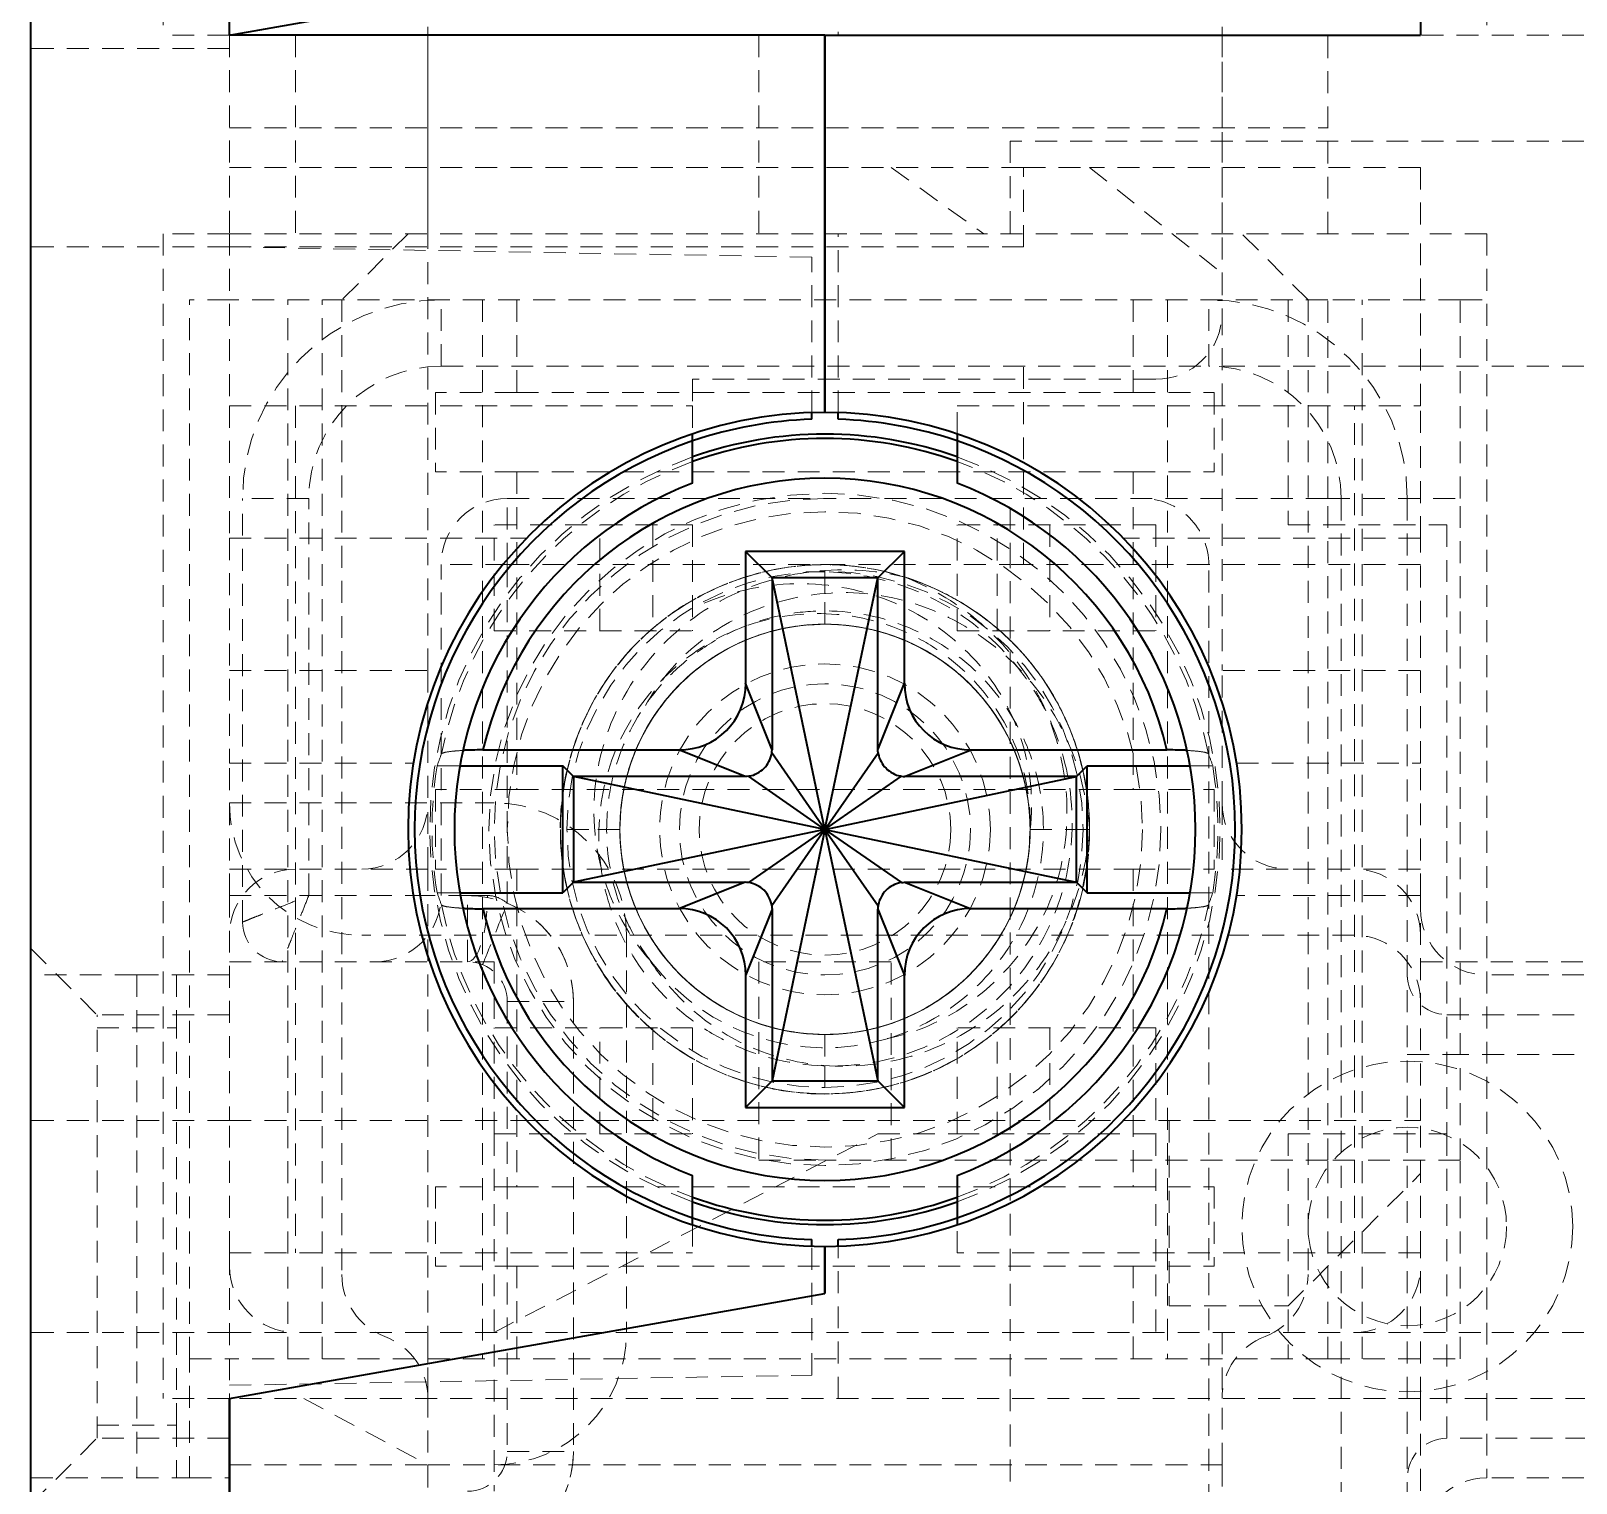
# Model space of a CAD drawing. Header units: inches. Extents: x 6934 to 18973, y 4254 to 7629.
# Drawn here: x 17077.08 to 17088.75, y 4875.51 to 4886.48 of the extents above; entities that cross this region are included whole.
import ezdxf

# ---------------------------------------------------------------- set-up
doc = ezdxf.new("R2010")
doc.units = ezdxf.units.IN
doc.header["$MEASUREMENT"] = 0
doc.linetypes.add('입력 정류부 ASSY$0$DASHED', pattern=[0.2067, 0.1654, -0.0413])
for name, color, linetype, lineweight, true_color in [('입력 정류부 ASSY$0$가려진 것(ISO)', 2, '입력 정류부 ASSY$0$DASHED', 18, 0xffff00), ('입력 정류부 ASSY$0$가려진 좁은 것(ISO)', 2, '입력 정류부 ASSY$0$DASHED', 18, 0xffff00), ('입력 정류부 ASSY$0$가시적인 것(ISO)', 3, 'Continuous', 40, 0x00ff00), ('입력 정류부 ASSY$0$가시적인 좁은 것(ISO)', 3, 'Continuous', 35, 0x00ff00)]:
    doc.layers.add(name, color=color, linetype=linetype, lineweight=lineweight, true_color=true_color)

# ---------------------------------------------------------------- blocks, each defined once
blk = doc.blocks.new('입력 정류부 ASSY')
at = {"layer": '입력 정류부 ASSY$0$가려진 것(ISO)'}
for p, q in [((424.004, 635.44), (424.004, 626.44)), ((434.004, 635.44), (434.004, 626.44)), ((429.104, 627.792), (429.104, 626.44)), ((426.004, 621.64), (426.004, 626.504)), ((432.004, 626.504), (432.004, 624.64)), ((424.504, 626.44), (424.004, 626.44)), ((424.504, 626.44), (424.504, 624.94)), ((424.504, 626.44), (424.504, 624.94)), ((425.004, 626.44), (425.004, 624.94)), ((426.004, 626.44), (426.004, 624.94)), ((426.004, 626.44), (426.004, 624.94)), ((432.004, 626.44), (432.004, 624.94)), ((432.804, 624.94), (432.804, 626.44)), ((435.004, 626.44), (433.504, 626.44)), ((424.504, 626.34), (423.004, 626.34)), ((424.504, 625.74), (432.804, 625.74)), ((430.404, 625.64), (430.404, 624.94)), ((435.004, 625.64), (430.404, 625.64)), ((424.504, 625.44), (429.504, 625.44)), ((430.504, 625.44), (429.504, 625.44)), ((429.504, 625.44), (430.204, 624.94)), ((430.504, 625.44), (431.004, 625.44)), ((430.504, 624.84), (430.504, 625.44)), ((433.504, 625.44), (431.004, 625.44)), ((431.004, 625.44), (432.004, 624.64)), ((433.504, 625.44), (433.504, 624.94)), ((424.504, 624.94), (424.004, 624.94)), ((424.004, 624.94), (424.004, 616.14)), ((424.504, 624.94), (424.504, 623.64)), ((424.504, 624.94), (429.004, 624.94)), ((425.854, 624.94), (425.354, 624.44)), ((429.004, 624.94), (433.504, 624.94)), ((429.104, 623.589), (429.104, 624.94)), ((432.654, 624.44), (432.154, 624.94)), ((433.504, 623.64), (433.504, 624.94)), ((434.004, 624.94), (433.504, 624.94)), ((434.004, 624.94), (434.004, 616.14)), ((424.504, 624.84), (423.004, 624.84)), ((428.904, 624.763), (424.504, 624.84)), ((424.504, 624.84), (430.504, 624.84)), ((428.904, 623.589), (428.904, 624.763)), ((432.004, 624.64), (432.004, 624.34)), ((424.504, 624.44), (424.204, 624.44)), ((424.204, 616.44), (424.204, 624.44)), ((432.804, 624.44), (424.504, 624.44)), ((425.354, 624.44), (425.354, 617.077)), ((432.504, 624.44), (432.504, 622.74)), ((432.654, 624.44), (432.654, 617.077)), ((433.804, 624.44), (432.804, 624.44)), ((433.804, 622.94), (433.804, 624.44)), ((432.004, 624.34), (432.004, 621.64)), ((430.504, 622.44), (430.504, 623.94)), ((433.504, 623.94), (431.904, 623.94)), ((435.004, 623.94), (433.504, 623.94)), ((428.004, 623.84), (428.004, 623.64)), ((431.504, 623.84), (428.004, 623.84)), ((426.062, 623.74), (426.062, 623.14)), ((426.675, 623.74), (426.062, 623.74)), ((426.675, 623.74), (431.334, 623.74)), ((431.334, 623.74), (431.946, 623.74)), ((431.946, 623.74), (431.946, 623.14)), ((424.504, 623.64), (424.504, 622.64)), ((424.504, 623.64), (428.004, 623.64)), ((428.004, 623.64), (428.004, 623.427)), ((430.004, 623.427), (430.004, 623.64)), ((430.004, 623.64), (433.504, 623.64)), ((433.504, 622.64), (433.504, 623.64)), ((426.675, 623.14), (426.062, 623.14)), ((426.675, 623.14), (431.334, 623.14)), ((431.334, 623.14), (431.946, 623.14)), ((424.604, 619.74), (424.604, 622.94)), ((426.604, 622.94), (429.004, 622.94)), ((432.804, 622.94), (429.004, 622.94)), ((432.804, 617.94), (432.804, 622.94)), ((432.804, 622.94), (433.804, 622.94)), ((433.404, 622.94), (433.404, 609.49)), ((433.804, 617.94), (433.804, 622.94)), ((424.504, 622.64), (424.504, 620.94)), ((424.504, 622.64), (426.75, 622.64)), ((426.504, 621.94), (426.504, 622.74)), ((428.004, 622.74), (426.504, 622.74)), ((427.304, 621.94), (427.304, 622.74)), ((428.004, 622.74), (428.004, 621.94)), ((430.004, 621.94), (430.004, 622.74)), ((431.504, 622.74), (430.004, 622.74)), ((430.704, 622.74), (430.704, 621.94)), ((433.504, 622.64), (431.259, 622.64)), ((431.504, 622.74), (431.504, 621.94)), ((432.504, 622.74), (433.704, 622.74)), ((433.504, 620.94), (433.504, 622.64)), ((433.704, 622.74), (433.704, 618.14)), ((426.104, 619.94), (426.104, 622.44)), ((433.504, 622.44), (431.904, 622.44)), ((431.904, 609.49), (431.904, 622.44)), ((426.504, 621.94), (428.004, 621.94)), ((430.004, 621.94), (431.504, 621.94)), ((424.504, 621.64), (426.004, 621.64)), ((426.004, 621.64), (426.004, 620.64)), ((432.004, 620.64), (432.004, 621.64)), ((433.504, 621.64), (432.004, 621.64)), ((424.504, 619.94), (424.504, 620.94)), ((424.504, 620.94), (425.894, 620.94)), ((426.075, 620.92), (426.246, 620.92)), ((431.763, 620.92), (431.934, 620.92)), ((432.114, 620.94), (433.504, 620.94)), ((433.504, 619.94), (433.504, 620.94)), ((426.062, 620.74), (426.062, 620.14)), ((426.675, 620.74), (426.062, 620.74)), ((426.675, 620.74), (431.334, 620.74)), ((431.334, 620.74), (431.946, 620.74)), ((431.946, 620.74), (431.946, 620.14)), ((424.504, 620.64), (426.504, 620.64)), ((426.004, 620.14), (426.004, 620.64)), ((432.004, 620.64), (432.004, 620.14)), ((424.504, 620.14), (425.504, 620.14)), ((426.004, 620.14), (425.504, 620.14)), ((426.004, 620.14), (426.004, 616.64)), ((426.675, 620.14), (426.062, 620.14)), ((426.675, 620.14), (431.334, 620.14)), ((431.334, 620.14), (431.946, 620.14)), ((432.504, 620.14), (432.004, 620.14)), ((433.504, 620.14), (432.504, 620.14)), ((426.075, 619.96), (426.246, 619.96)), ((431.763, 619.96), (431.934, 619.96)), ((424.504, 619.94), (424.504, 618.24)), ((424.504, 619.94), (425.894, 619.94)), ((433.504, 619.94), (432.114, 619.94)), ((433.504, 618.24), (433.504, 619.94)), ((433.004, 619.64), (425.504, 619.64)), ((427.504, 619.64), (427.504, 616.64)), ((423.004, 619.54), (423.504, 619.04)), ((424.504, 619.44), (426.504, 619.44)), ((426.504, 619.44), (426.504, 618.94)), ((429.504, 619.44), (428.504, 619.44)), ((428.504, 619.44), (428.504, 617.94)), ((429.504, 617.94), (429.504, 619.44)), ((433.504, 619.44), (435.004, 619.44)), ((423.804, 619.34), (423.004, 619.34)), ((423.804, 619.34), (424.204, 619.34)), ((423.804, 619.34), (423.804, 615.54)), ((424.104, 619.34), (424.104, 618.94)), ((424.504, 619.34), (424.204, 619.34)), ((435.004, 619.34), (434.004, 619.34)), ((426.604, 619.14), (426.604, 615.74)), ((424.504, 619.04), (423.504, 619.04)), ((423.504, 615.84), (423.504, 619.04)), ((433.704, 619.04), (436.358, 619.04)), ((423.504, 618.94), (424.104, 618.94)), ((424.104, 615.94), (424.104, 618.94)), ((426.504, 618.14), (426.504, 618.94)), ((428.004, 618.94), (426.504, 618.94)), ((427.304, 618.14), (427.304, 618.94)), ((428.004, 618.94), (428.004, 618.14)), ((430.004, 618.14), (430.004, 618.94)), ((431.504, 618.94), (430.004, 618.94)), ((430.704, 618.94), (430.704, 618.14)), ((431.504, 618.94), (431.504, 618.14)), ((424.504, 618.24), (423.004, 618.24)), ((424.504, 617.24), (424.504, 618.24)), ((424.504, 618.24), (426.75, 618.24)), ((426.75, 618.24), (431.259, 618.24)), ((431.259, 618.24), (433.504, 618.24)), ((431.604, 618.24), (431.604, 616.84)), ((433.504, 617.24), (433.504, 618.24)), ((426.504, 618.14), (426.504, 615.44)), ((426.504, 616.64), (429.404, 618.14)), ((426.504, 618.14), (428.004, 618.14)), ((429.404, 618.14), (430.004, 618.14)), ((430.004, 618.14), (431.504, 618.14)), ((431.504, 618.14), (431.504, 616.64)), ((432.504, 618.14), (432.504, 616.44)), ((432.504, 618.14), (433.704, 618.14)), ((428.504, 617.94), (429.004, 617.94)), ((432.804, 617.94), (429.004, 617.94)), ((432.504, 616.84), (433.504, 617.84)), ((433.804, 617.94), (432.804, 617.94)), ((433.804, 616.44), (433.804, 617.94)), ((426.062, 617.74), (426.062, 617.14)), ((426.675, 617.74), (426.062, 617.74)), ((426.675, 617.74), (431.334, 617.74)), ((431.334, 617.74), (431.946, 617.74)), ((431.946, 617.74), (431.946, 617.14)), ((428.004, 617.453), (428.004, 617.24)), ((430.004, 617.24), (430.004, 617.453)), ((428.904, 616.317), (428.904, 617.292)), ((429.104, 616.14), (429.104, 617.292)), ((424.504, 617.24), (424.504, 616.14)), ((424.504, 617.24), (428.004, 617.24)), ((426.675, 617.14), (426.062, 617.14)), ((426.675, 617.14), (431.334, 617.14)), ((433.504, 617.24), (430.004, 617.24)), ((431.334, 617.14), (431.946, 617.14)), ((433.504, 616.14), (433.504, 617.24)), ((431.604, 616.84), (432.504, 616.84)), ((424.504, 616.64), (423.004, 616.64)), ((426.004, 616.64), (426.004, 616.14)), ((426.004, 616.64), (426.004, 616.14)), ((426.004, 616.14), (426.004, 616.64)), ((432.004, 616.64), (432.004, 616.14)), ((432.004, 616.64), (432.004, 616.14)), ((435.004, 616.64), (434.004, 616.64)), ((424.204, 616.44), (424.504, 616.44)), ((432.804, 616.44), (424.504, 616.44)), ((432.804, 616.44), (433.804, 616.44)), ((424.504, 616.24), (428.904, 616.317)), ((424.504, 616.14), (424.004, 616.14)), ((433.504, 616.14), (424.504, 616.14)), ((425.067, 616.14), (426.004, 615.64)), ((426.004, 614.14), (426.004, 616.14)), ((432.004, 615.64), (432.004, 616.14)), ((433.504, 616.14), (433.504, 615.44)), ((434.004, 616.14), (433.504, 616.14)), ((423.504, 615.94), (424.104, 615.94)), ((424.104, 615.94), (424.104, 615.54)), ((423.004, 615.34), (423.504, 615.84)), ((424.504, 615.84), (423.504, 615.84)), ((436.358, 615.84), (433.704, 615.84)), ((424.504, 615.64), (426.004, 615.64)), ((426.004, 615.64), (432.004, 615.64)), ((426.004, 615.64), (426.004, 614.04)), ((426.004, 615.64), (426.004, 614.14)), ((432.004, 615.64), (432.004, 614.64)), ((432.004, 615.64), (432.004, 614.14)), ((423.004, 615.54), (423.804, 615.54)), ((423.804, 615.54), (424.204, 615.54)), ((424.204, 615.54), (424.504, 615.54)), ((435.004, 615.54), (434.004, 615.54))]:
    blk.add_line(p, q, dxfattribs=at)
for centre, radius in [((429.004, 620.44), 2.539), ((429.004, 620.44), 2.4), ((429.004, 620.44), 1.95), ((429.004, 620.44), 1.25), ((429.004, 620.44), 1.1), ((429.004, 620.44), 0.95), ((433.404, 617.44), 0.75)]:
    blk.add_circle(centre, radius, dxfattribs=at)
for centre, radius, start, end in [((426.104, 622.94), 1.5, 90, 180), ((431.904, 622.94), 1.5, 0, 90), ((431.504, 624.34), 0.5, 270, 0), ((429.004, 620.44), 2.986, 109.5668, 250.4332), ((429.004, 620.44), 2.986, 289.5668, 70.4332), ((426.604, 622.44), 0.5, 90, 180), ((429.004, 620.44), 2.5, 90, 270), ((431.404, 622.44), 0.5, 0, 90.0001), ((429.004, 620.44), 1.55, 0.0859, 0), ((429.004, 620.44), 2.969, 170.6948, 189.3052), ((429.004, 620.44), 2.969, 350.6948, 9.3052), ((425.504, 620.64), 1, 180, 270), ((425.504, 620.64), 0.5, 270, 0), ((426.504, 619.64), 1, 0, 90), ((432.504, 620.64), 0.5, 180, 270), ((425.004, 619.64), 0.5, 90, 180), ((433.004, 619.64), 0.5, 0, 90), ((425.604, 619.94), 0.5, 270.0006, 0), ((434.004, 619.84), 0.5, 180, 270), ((424.904, 619.74), 0.3, 180, 270), ((433.004, 619.14), 0.5, 0, 90), ((426.304, 619.14), 0.3, 0, 90), ((429.004, 620.44), 1.65, 217.486, 286.5238), ((433.704, 619.34), 0.3, 180.0041, 270), ((425.004, 617.14), 0.5, 180, 270), ((433.004, 617.14), 0.5, 270, 0), ((425.854, 617.077), 0.5, 180, 249.5127), ((432.154, 617.077), 0.5, 290.4873, 0), ((425.504, 616.14), 0.5, 0, 69.5127), ((426.504, 616.64), 1, 270, 0), ((432.504, 616.14), 0.5, 110.4873, 180), ((426.304, 615.74), 0.3, 270, 0), ((433.704, 615.54), 0.3, 90, 179.9957), ((434.004, 615.04), 0.5, 90, 180)]:
    blk.add_arc(centre, radius, start, end, dxfattribs=at)
for centre, major_axis, start_param, end_param in [((694.557, 620.038), (-268.637, -0.023), 6.245907, 6.249295), ((163.451, 620.038), (268.637, -0.023), 0.03389, 0.037279), ((694.557, 620.843), (-268.637, 0.023), 0.03389, 0.037279), ((163.451, 620.843), (268.637, 0.023), 6.245907, 6.249295)]:
    blk.add_ellipse(centre, major_axis=major_axis, ratio=0.099501, start_param=start_param, end_param=end_param, dxfattribs=at)
for points, knots in [([(431.003, 620.439), (431.003, 620.638), (430.974, 620.835), (430.859, 621.212), (430.774, 621.392), (430.59, 621.665), (430.506, 621.767), (430.244, 622.026), (430.03, 622.178), (429.631, 622.345), (429.481, 622.389), (429.203, 622.434), (429.076, 622.443), (428.689, 622.431), (428.43, 622.372), (428.05, 622.204), (427.916, 622.126), (427.689, 621.952), (427.594, 621.863), (427.338, 621.573), (427.206, 621.349), (427.056, 620.93), (426.991, 620.674), (427.019, 620.101), (427.078, 619.841), (427.257, 619.457), (427.335, 619.329), (427.504, 619.111), (427.592, 619.018), (427.886, 618.763), (428.118, 618.63), (428.485, 618.506), (428.607, 618.476), (429.035, 618.417), (429.29, 618.454), (429.726, 618.558), (429.955, 618.667), (430.412, 618.983), (430.576, 619.19), (430.809, 619.55), (430.914, 619.789), (430.992, 620.186), (431.004, 620.313), (431.004, 620.567), (430.992, 620.694), (430.918, 621.074), (430.817, 621.319), (430.536, 621.751), (430.359, 621.934), (430.043, 622.153), (429.93, 622.216), (429.622, 622.352), (429.42, 622.406), (428.953, 622.457), (428.694, 622.433), (428.214, 622.291), (427.976, 622.177), (427.657, 621.924), (427.564, 621.834), (427.393, 621.632), (427.316, 621.52), (427.126, 621.172), (427.047, 620.919), (426.989, 620.406), (427.009, 620.152), (427.112, 619.782), (427.159, 619.661), (427.312, 619.356), (427.436, 619.183), (427.677, 618.939), (427.778, 618.855), (428.092, 618.644), (428.324, 618.545), (428.836, 618.429), (429.101, 618.428), (429.478, 618.493), (429.607, 618.529), (429.972, 618.673), (430.195, 618.814), (430.571, 619.171), (430.72, 619.382), (430.883, 619.749), (430.926, 619.885), (430.985, 620.16), (431, 620.3), (431.001, 620.44)], [0.000007, 0.000007, 0.000007, 0.000007, 0.059582, 0.059582, 0.118821, 0.118821, 0.158155, 0.158155, 0.229336, 0.229336, 0.268735, 0.268735, 0.301028, 0.301028, 0.366976, 0.366976, 0.406311, 0.406311, 0.439283, 0.439283, 0.504207, 0.504207, 0.552518, 0.552518, 0.589706, 0.589706, 0.609756, 0.609756, 0.626991, 0.626991, 0.662667, 0.662667, 0.679781, 0.679781, 0.721417, 0.721417, 0.783482, 0.783482, 0.869921, 0.869921, 0.97609, 0.97609, 1.024938, 1.024938, 1.073527, 1.073527, 1.173463, 1.173463, 1.271705, 1.271705, 1.321067, 1.321067, 1.401021, 1.401021, 1.502193, 1.502193, 1.59454, 1.59454, 1.637187, 1.637187, 1.682247, 1.682247, 1.768915, 1.768915, 1.854267, 1.854267, 1.897098, 1.897098, 1.967955, 1.967955, 2.011749, 2.011749, 2.094026, 2.094026, 2.186933, 2.186933, 2.23734, 2.23734, 2.334908, 2.334908, 2.433523, 2.433523, 2.487015, 2.487015, 2.540015, 2.540015, 2.540015, 2.540015]), ([(431.003, 620.44), (431.002, 620.591), (430.985, 620.743), (430.919, 621.031), (430.871, 621.168), (430.754, 621.416), (430.688, 621.528), (430.533, 621.736), (430.446, 621.832), (430.15, 622.099), (429.913, 622.239), (429.536, 622.372), (429.409, 622.403), (428.984, 622.462), (428.738, 622.43), (428.313, 622.333), (428.072, 622.226), (427.74, 621.996), (427.63, 621.901), (427.344, 621.589), (427.211, 621.356), (427.086, 621.012), (427.056, 620.898), (427.005, 620.607), (426.997, 620.428), (427.041, 619.956), (427.13, 619.713), (427.332, 619.327), (427.464, 619.149), (427.721, 618.902), (427.83, 618.816), (428.104, 618.645), (428.273, 618.57), (428.702, 618.448), (428.969, 618.426), (429.393, 618.473), (429.554, 618.51), (429.965, 618.665), (430.168, 618.803), (430.462, 619.061), (430.585, 619.205), (430.777, 619.502), (430.85, 619.653), (430.998, 620.096), (431.012, 620.358), (430.988, 620.722), (430.961, 620.874), (430.88, 621.142), (430.832, 621.26), (430.729, 621.457), (430.678, 621.538), (430.566, 621.693), (430.504, 621.766), (430.348, 621.925), (430.251, 622.008), (429.928, 622.231), (429.68, 622.34), (429.327, 622.416), (429.232, 622.429), (429.014, 622.444), (428.892, 622.44), (428.646, 622.411), (428.521, 622.383), (428.245, 622.295), (428.097, 622.228), (427.778, 622.033), (427.575, 621.872), (427.241, 621.419), (427.127, 621.173), (427.025, 620.755), (427.005, 620.594), (427.006, 620.28), (427.023, 620.127), (427.093, 619.832), (427.145, 619.692), (427.328, 619.322), (427.492, 619.109), (427.785, 618.851), (427.887, 618.777), (428.11, 618.647), (428.23, 618.592), (428.475, 618.509), (428.599, 618.479), (428.881, 618.44), (429.039, 618.437), (429.409, 618.471), (429.664, 618.528), (430.094, 618.753), (430.247, 618.864), (430.585, 619.187), (430.734, 619.409), (430.941, 619.876), (430.997, 620.129), (431.008, 620.651), (430.962, 620.913), (430.785, 621.38), (430.652, 621.61), (430.343, 621.934), (430.219, 622.035), (429.94, 622.214), (429.784, 622.288), (429.621, 622.341)], [-3.390178, -3.390178, -3.390178, -3.390178, -3.371636, -3.371636, -3.353997, -3.353997, -3.338157, -3.338157, -3.322382, -3.322382, -3.289638, -3.289638, -3.273696, -3.273696, -3.237281, -3.237281, -3.184004, -3.184004, -3.154198, -3.154198, -3.097138, -3.097138, -3.070006, -3.070006, -3.029066, -3.029066, -2.960825, -2.960825, -2.892156, -2.892156, -2.848915, -2.848915, -2.790998, -2.790998, -2.707711, -2.707711, -2.655539, -2.655539, -2.56855, -2.56855, -2.487686, -2.487686, -2.416001, -2.416001, -2.286286, -2.286286, -2.191721, -2.191721, -2.113793, -2.113793, -2.054865, -2.054865, -1.996119, -1.996119, -1.91739, -1.91739, -1.753633, -1.753633, -1.694344, -1.694344, -1.618881, -1.618881, -1.539938, -1.539938, -1.439192, -1.439192, -1.307156, -1.307156, -1.188354, -1.188354, -1.11572, -1.11572, -1.047455, -1.047455, -0.980954, -0.980954, -0.86399, -0.86399, -0.807694, -0.807694, -0.748738, -0.748738, -0.691828, -0.691828, -0.621275, -0.621275, -0.525499, -0.525499, -0.46514, -0.46514, -0.375145, -0.375145, -0.280571, -0.280571, -0.186369, -0.186369, -0.099543, -0.099543, -0.051517, -0.051517, 0, 0, 0, 0]), ([(427.693, 619.439), (427.61, 619.53), (427.505, 619.665), (427.345, 620.012), (427.297, 620.18), (427.235, 620.641), (427.277, 620.878), (427.361, 621.19), (427.444, 621.422), (427.776, 621.855), (427.961, 622.018), (428.402, 622.276), (428.642, 622.349), (429.114, 622.418), (429.371, 622.405), (429.621, 622.342)], [0.0003867, 0.0003867, 0.0003867, 0.0003867, 0.036933, 0.036933, 0.0670381, 0.0670381, 0.1181535, 0.1181535, 0.1677528, 0.1677528, 0.2070199, 0.2070199, 0.2508461, 0.2508461, 0.3025255, 0.3025255, 0.3025255, 0.3025255]), ([(430.554, 620.443), (430.558, 620.576), (430.545, 620.71), (430.485, 620.971), (430.438, 621.097), (430.28, 621.399), (430.149, 621.561), (429.911, 621.761), (429.825, 621.82), (429.548, 621.973), (429.344, 622.037), (428.923, 622.083), (428.71, 622.066), (428.301, 621.95), (428.109, 621.851), (427.768, 621.585), (427.624, 621.418), (427.406, 621.035), (427.336, 620.822), (427.281, 620.38), (427.297, 620.156), (427.384, 619.832), (427.424, 619.727), (427.569, 619.434), (427.706, 619.248), (427.976, 619.012), (428.069, 618.945), (428.269, 618.831), (428.374, 618.783), (428.701, 618.672), (428.931, 618.642), (429.276, 618.662), (429.391, 618.68), (429.617, 618.738), (429.727, 618.778), (430.047, 618.932), (430.24, 619.076), (430.561, 619.434), (430.686, 619.645), (430.846, 620.1), (430.881, 620.34), (430.858, 620.822), (430.8, 621.059), (430.646, 621.392), (430.583, 621.499), (430.365, 621.798), (430.183, 621.967), (429.83, 622.186), (429.674, 622.257), (429.345, 622.355), (429.175, 622.382), (429.004, 622.386)], [-1.467475, -1.467475, -1.467475, -1.467475, -1.421358, -1.421358, -1.374964, -1.374964, -1.303542, -1.303542, -1.267757, -1.267757, -1.194711, -1.194711, -1.122411, -1.122411, -1.049221, -1.049221, -0.974178, -0.974178, -0.897563, -0.897563, -0.821369, -0.821369, -0.782976, -0.782976, -0.709701, -0.709701, -0.675322, -0.675322, -0.64062, -0.64062, -0.571763, -0.571763, -0.536741, -0.536741, -0.501709, -0.501709, -0.430115, -0.430115, -0.35782, -0.35782, -0.286329, -0.286329, -0.213765, -0.213765, -0.176539, -0.176539, -0.102866, -0.102866, -0.051425, -0.051425, -0.000047, -0.000047, -0.000047, -0.000047]), ([(430.554, 620.44), (430.582, 620.668), (430.558, 620.906), (430.483, 621.13), (430.409, 621.354), (430.285, 621.564), (430.115, 621.744), (429.945, 621.924), (429.728, 622.072), (429.491, 622.167), (429.254, 622.262), (428.997, 622.305), (428.738, 622.294), (428.479, 622.283), (428.218, 622.217), (427.979, 622.099)], [0, 0, 0, 0, 0.2, 0.2, 0.2, 0.4, 0.4, 0.4, 0.6, 0.6, 0.6, 0.8, 0.8, 0.8, 1, 1, 1, 1]), ([(429.004, 622.386), (428.98, 622.387), (428.956, 622.387), (428.907, 622.386), (428.883, 622.386), (428.859, 622.385)], [-0.01457087, -0.01457087, -0.01457087, -0.01457087, -0.00729764, -0.00729764, -0.00001596, -0.00001596, -0.00001596, -0.00001596]), ([(429.62, 622.34), (429.825, 622.257), (430.017, 622.139), (430.326, 621.871), (430.474, 621.709), (430.715, 621.278), (430.792, 621.035), (430.846, 620.561), (430.832, 620.331), (430.712, 619.868), (430.603, 619.673), (430.364, 619.351), (430.209, 619.204), (429.852, 618.971), (429.666, 618.898), (429.473, 618.859)], [0.0000368, 0.0000368, 0.0000368, 0.0000368, 0.066496, 0.066496, 0.1229128, 0.1229128, 0.1807284, 0.1807284, 0.2333007, 0.2333007, 0.29152, 0.29152, 0.3555191, 0.3555191, 0.4215744, 0.4215744, 0.4215744, 0.4215744]), ([(431.003, 620.439), (430.985, 620.677), (430.926, 620.913), (430.751, 621.298), (430.63, 621.501), (430.251, 621.869), (430.04, 622.006), (429.589, 622.188), (429.365, 622.231), (428.909, 622.226), (428.684, 622.181), (428.3, 622.026), (428.136, 621.927), (427.855, 621.68), (427.738, 621.534), (427.647, 621.375)], [0.0000003, 0.0000003, 0.0000003, 0.0000003, 0.0716294, 0.0716294, 0.1268768, 0.1268768, 0.1753995, 0.1753995, 0.2224904, 0.2224904, 0.2683989, 0.2683989, 0.3069655, 0.3069655, 0.3443353, 0.3443353, 0.3443353, 0.3443353]), ([(429.474, 618.858), (429.656, 618.913), (429.828, 618.998), (430.153, 619.237), (430.298, 619.394), (430.465, 619.666), (430.512, 619.762), (430.587, 619.962), (430.615, 620.066), (430.667, 620.38), (430.661, 620.595), (430.591, 620.906), (430.558, 621.007), (430.436, 621.283), (430.327, 621.446), (430.118, 621.663), (430.037, 621.732), (429.863, 621.853), (429.77, 621.905), (429.479, 622.035), (429.269, 622.083), (428.949, 622.093), (428.842, 622.086), (428.528, 622.034), (428.327, 621.96), (428.055, 621.794), (427.969, 621.729), (427.811, 621.585), (427.74, 621.506), (427.551, 621.25), (427.46, 621.058), (427.38, 620.751), (427.364, 620.646), (427.346, 620.349), (427.367, 620.158), (427.449, 619.879), (427.486, 619.785), (427.577, 619.605), (427.631, 619.519), (427.693, 619.439)], [-0.8404494, -0.8404494, -0.8404494, -0.8404494, -0.783137, -0.783137, -0.7194337, -0.7194337, -0.687226, -0.687226, -0.6552146, -0.6552146, -0.5913606, -0.5913606, -0.5594308, -0.5594308, -0.5008563, -0.5008563, -0.4689192, -0.4689192, -0.4371665, -0.4371665, -0.3730272, -0.3730272, -0.3409886, -0.3409886, -0.2773983, -0.2773983, -0.2451589, -0.2451589, -0.21318, -0.21318, -0.1498121, -0.1498121, -0.1178841, -0.1178841, -0.0605763, -0.0605763, -0.0304348, -0.0304348, -0.0000152, -0.0000152, -0.0000152, -0.0000152]), ([(429.004, 621.99), (428.882, 621.99), (428.76, 621.976), (428.521, 621.918), (428.406, 621.875), (428.122, 621.728), (427.963, 621.604), (427.673, 621.271), (427.584, 621.08), (427.472, 620.74), (427.444, 620.544), (427.471, 620.136), (427.526, 619.935), (427.706, 619.569), (427.83, 619.408), (428.135, 619.143), (428.311, 619.04), (428.727, 618.896), (428.936, 618.883), (429.3, 618.907), (429.492, 618.956), (429.853, 619.127), (430.02, 619.253), (430.254, 619.513), (430.379, 619.68), (430.531, 620.109), (430.561, 620.312), (430.543, 620.722), (430.492, 620.919), (430.319, 621.282), (430.202, 621.443), (429.889, 621.734), (429.703, 621.834), (429.381, 621.952), (429.183, 621.998), (428.748, 621.982), (428.546, 621.934), (428.174, 621.765), (428.008, 621.645), (427.735, 621.35), (427.628, 621.179), (427.469, 620.767), (427.451, 620.556), (427.46, 620.255), (427.483, 620.048), (427.667, 619.631), (427.787, 619.461), (428.052, 619.207), (428.217, 619.083), (428.63, 618.924), (428.83, 618.888), (429.267, 618.894), (429.466, 618.952), (429.799, 619.097), (429.963, 619.207), (430.237, 619.481), (430.348, 619.645), (430.493, 619.978), (430.55, 620.177), (430.557, 620.614), (430.521, 620.815), (430.361, 621.228), (430.237, 621.393), (429.984, 621.657), (429.813, 621.777), (429.396, 621.961), (429.189, 621.984), (428.888, 621.994), (428.678, 621.975), (428.266, 621.817), (428.095, 621.71), (427.799, 621.436), (427.679, 621.27), (427.511, 620.898), (427.463, 620.697), (427.447, 620.262), (427.492, 620.064), (427.61, 619.742), (427.71, 619.556), (428.001, 619.243), (428.163, 619.125), (428.525, 618.952), (428.722, 618.902), (429.132, 618.883), (429.335, 618.914), (429.765, 619.066), (429.932, 619.191), (430.192, 619.425), (430.317, 619.592), (430.489, 619.953), (430.537, 620.145), (430.561, 620.509), (430.549, 620.718), (430.404, 621.134), (430.302, 621.309), (430.037, 621.615), (429.875, 621.738), (429.509, 621.919), (429.309, 621.973), (428.9, 622.001), (428.705, 621.972), (428.365, 621.861), (428.173, 621.772), (427.84, 621.482), (427.716, 621.323), (427.57, 621.039), (427.526, 620.923), (427.469, 620.685), (427.455, 620.563), (427.455, 620.44)], [0.000047, 0.000047, 0.000047, 0.000047, 0.036804, 0.036804, 0.073743, 0.073743, 0.13349, 0.13349, 0.207286, 0.207286, 0.292956, 0.292956, 0.378087, 0.378087, 0.463171, 0.463171, 0.546088, 0.546088, 0.646143, 0.646143, 0.760271, 0.760271, 0.880105, 0.880105, 0.964732, 0.964732, 1.03175, 1.03175, 1.101243, 1.101243, 1.167328, 1.167328, 1.245663, 1.245663, 1.318857, 1.318857, 1.382695, 1.382695, 1.447469, 1.447469, 1.509973, 1.509973, 1.586951, 1.586951, 1.649574, 1.649574, 1.700346, 1.700346, 1.740808, 1.740808, 1.774044, 1.774044, 1.813539, 1.813539, 1.858727, 1.858727, 1.903914, 1.903914, 1.94341, 1.94341, 1.976645, 1.976645, 2.017108, 2.017108, 2.067879, 2.067879, 2.130502, 2.130502, 2.20748, 2.20748, 2.269984, 2.269984, 2.334758, 2.334758, 2.398596, 2.398596, 2.471791, 2.471791, 2.550126, 2.550126, 2.61621, 2.61621, 2.685703, 2.685703, 2.752722, 2.752722, 2.837348, 2.837348, 2.957183, 2.957183, 3.07131, 3.07131, 3.171365, 3.171365, 3.254282, 3.254282, 3.339367, 3.339367, 3.424497, 3.424497, 3.510168, 3.510168, 3.583963, 3.583963, 3.64371, 3.64371, 3.680662, 3.680662, 3.717405, 3.717405, 3.717405, 3.717405]), ([(427.455, 620.44), (427.455, 620.318), (427.469, 620.196), (427.526, 619.957), (427.57, 619.842), (427.716, 619.557), (427.84, 619.399), (428.173, 619.109), (428.365, 619.02), (428.705, 618.908), (428.9, 618.88), (429.309, 618.907), (429.509, 618.962), (429.875, 619.142), (430.037, 619.266), (430.302, 619.571), (430.404, 619.747), (430.549, 620.163), (430.561, 620.372), (430.537, 620.736), (430.489, 620.928), (430.317, 621.289), (430.192, 621.456), (429.932, 621.69), (429.765, 621.815), (429.335, 621.967), (429.132, 621.997), (428.722, 621.979), (428.525, 621.928), (428.163, 621.755), (428.001, 621.638), (427.71, 621.325), (427.61, 621.139), (427.492, 620.817), (427.447, 620.619), (427.463, 620.184), (427.511, 619.982), (427.679, 619.61), (427.799, 619.444), (428.095, 619.171), (428.266, 619.064), (428.678, 618.905), (428.888, 618.887), (429.189, 618.896), (429.396, 618.919), (429.813, 619.103), (429.984, 619.223), (430.237, 619.488), (430.361, 619.653), (430.521, 620.066), (430.557, 620.266), (430.55, 620.703), (430.493, 620.902), (430.348, 621.235), (430.237, 621.399), (429.963, 621.673), (429.799, 621.784), (429.466, 621.929), (429.267, 621.986), (428.83, 621.993), (428.63, 621.957), (428.217, 621.797), (428.052, 621.673), (427.787, 621.42), (427.667, 621.249), (427.483, 620.832), (427.46, 620.625), (427.451, 620.324), (427.469, 620.114), (427.628, 619.702), (427.735, 619.531), (428.008, 619.235), (428.174, 619.115), (428.546, 618.947), (428.748, 618.899), (429.183, 618.883), (429.381, 618.928), (429.703, 619.046), (429.889, 619.146), (430.202, 619.437), (430.319, 619.599), (430.492, 619.961), (430.543, 620.158), (430.561, 620.568), (430.531, 620.771), (430.379, 621.201), (430.254, 621.368), (430.02, 621.628), (429.853, 621.753), (429.492, 621.925), (429.3, 621.973), (428.936, 621.997), (428.727, 621.984), (428.311, 621.84), (428.135, 621.738), (427.83, 621.472), (427.706, 621.311), (427.526, 620.945), (427.471, 620.745), (427.444, 620.336), (427.472, 620.141), (427.584, 619.801), (427.673, 619.609), (427.963, 619.276), (428.122, 619.152), (428.406, 619.006), (428.521, 618.962), (428.76, 618.905), (428.882, 618.891), (429.004, 618.891)], [-3.717517, -3.717517, -3.717517, -3.717517, -3.680772, -3.680772, -3.64382, -3.64382, -3.584071, -3.584071, -3.510274, -3.510274, -3.424602, -3.424602, -3.339469, -3.339469, -3.254383, -3.254383, -3.171464, -3.171464, -3.071407, -3.071407, -2.957276, -2.957276, -2.837439, -2.837439, -2.752811, -2.752811, -2.685791, -2.685791, -2.616296, -2.616296, -2.55021, -2.55021, -2.471873, -2.471873, -2.398677, -2.398677, -2.334837, -2.334837, -2.270062, -2.270062, -2.207556, -2.207556, -2.130577, -2.130577, -2.067952, -2.067952, -2.017179, -2.017179, -1.976716, -1.976716, -1.94348, -1.94348, -1.903983, -1.903983, -1.858795, -1.858795, -1.813606, -1.813606, -1.77411, -1.77411, -1.740874, -1.740874, -1.70041, -1.70041, -1.649637, -1.649637, -1.587013, -1.587013, -1.510033, -1.510033, -1.447528, -1.447528, -1.382752, -1.382752, -1.318913, -1.318913, -1.245717, -1.245717, -1.16738, -1.16738, -1.101293, -1.101293, -1.031799, -1.031799, -0.964779, -0.964779, -0.880151, -0.880151, -0.760313, -0.760313, -0.646183, -0.646183, -0.546126, -0.546126, -0.463207, -0.463207, -0.37812, -0.37812, -0.292988, -0.292988, -0.207315, -0.207315, -0.133518, -0.133518, -0.073769, -0.073769, -0.036817, -0.036817, -0.000073, -0.000073, -0.000073, -0.000073]), ([(429.004, 618.891), (429.127, 618.891), (429.249, 618.905), (429.487, 618.962), (429.603, 619.006), (429.887, 619.152), (430.046, 619.276), (430.336, 619.609), (430.425, 619.801), (430.536, 620.141), (430.565, 620.336), (430.537, 620.745), (430.483, 620.945), (430.302, 621.311), (430.179, 621.472), (429.874, 621.738), (429.698, 621.84), (429.282, 621.984), (429.073, 621.997), (428.709, 621.973), (428.517, 621.925), (428.156, 621.753), (427.989, 621.628), (427.755, 621.368), (427.63, 621.201), (427.478, 620.771), (427.447, 620.568), (427.466, 620.158), (427.516, 619.961), (427.689, 619.599), (427.807, 619.437), (428.12, 619.146), (428.306, 619.046), (428.628, 618.928), (428.826, 618.883), (429.261, 618.899), (429.462, 618.947), (429.834, 619.115), (430, 619.235), (430.274, 619.531), (430.381, 619.702), (430.539, 620.114), (430.558, 620.324), (430.548, 620.625), (430.525, 620.832), (430.342, 621.249), (430.222, 621.42), (429.957, 621.673), (429.792, 621.797), (429.379, 621.957), (429.178, 621.993), (428.741, 621.986), (428.542, 621.929), (428.209, 621.784), (428.045, 621.673), (427.771, 621.399), (427.661, 621.235), (427.516, 620.902), (427.458, 620.703), (427.452, 620.266), (427.488, 620.066), (427.647, 619.653), (427.771, 619.488), (428.025, 619.223), (428.195, 619.103), (428.612, 618.919), (428.819, 618.896), (429.12, 618.887), (429.331, 618.905), (429.743, 619.064), (429.914, 619.171), (430.209, 619.444), (430.329, 619.61), (430.498, 619.982), (430.546, 620.184), (430.562, 620.619), (430.516, 620.817), (430.398, 621.139), (430.298, 621.325), (430.007, 621.638), (429.846, 621.755), (429.484, 621.928), (429.286, 621.979), (428.876, 621.997), (428.673, 621.967), (428.244, 621.815), (428.077, 621.69), (427.817, 621.456), (427.691, 621.289), (427.52, 620.928), (427.471, 620.736), (427.447, 620.372), (427.46, 620.163), (427.605, 619.747), (427.707, 619.571), (427.972, 619.266), (428.134, 619.142), (428.499, 618.962), (428.7, 618.907), (429.108, 618.88), (429.304, 618.908), (429.644, 619.02), (429.835, 619.109), (430.168, 619.399), (430.292, 619.557), (430.439, 619.842), (430.482, 619.957), (430.54, 620.196), (430.554, 620.318), (430.554, 620.44)], [-3.71751, -3.71751, -3.71751, -3.71751, -3.680765, -3.680765, -3.643813, -3.643813, -3.584064, -3.584064, -3.510267, -3.510267, -3.424595, -3.424595, -3.339463, -3.339463, -3.254377, -3.254377, -3.171458, -3.171458, -3.071401, -3.071401, -2.95727, -2.95727, -2.837433, -2.837433, -2.752805, -2.752805, -2.685785, -2.685785, -2.616291, -2.616291, -2.550204, -2.550204, -2.471868, -2.471868, -2.398672, -2.398672, -2.334832, -2.334832, -2.270057, -2.270057, -2.207551, -2.207551, -2.130572, -2.130572, -2.067948, -2.067948, -2.017175, -2.017175, -1.976711, -1.976711, -1.943475, -1.943475, -1.903979, -1.903979, -1.85879, -1.85879, -1.813602, -1.813602, -1.774105, -1.774105, -1.740869, -1.740869, -1.700406, -1.700406, -1.649633, -1.649633, -1.587009, -1.587009, -1.510029, -1.510029, -1.447524, -1.447524, -1.382749, -1.382749, -1.318909, -1.318909, -1.245713, -1.245713, -1.167376, -1.167376, -1.10129, -1.10129, -1.031796, -1.031796, -0.964776, -0.964776, -0.880148, -0.880148, -0.760311, -0.760311, -0.64618, -0.64618, -0.546123, -0.546123, -0.463204, -0.463204, -0.378118, -0.378118, -0.292986, -0.292986, -0.207313, -0.207313, -0.133516, -0.133516, -0.073768, -0.073768, -0.036816, -0.036816, -0.000071, -0.000071, -0.000071, -0.000071]), ([(430.554, 620.44), (430.554, 620.549), (430.542, 620.658), (430.497, 620.871), (430.463, 620.974), (430.337, 621.256), (430.22, 621.422), (429.892, 621.736), (429.702, 621.832), (429.373, 621.96), (429.171, 621.995), (428.824, 621.986), (428.615, 621.962), (428.2, 621.78), (428.034, 621.665), (427.741, 621.366), (427.635, 621.188), (427.472, 620.784), (427.453, 620.574), (427.457, 620.278), (427.477, 620.069), (427.657, 619.65), (427.769, 619.484), (428.048, 619.205), (428.214, 619.093), (428.633, 618.913), (428.842, 618.893), (429.138, 618.889), (429.348, 618.908), (429.752, 619.071), (429.93, 619.177), (430.229, 619.47), (430.344, 619.636), (430.526, 620.051), (430.55, 620.26), (430.559, 620.607), (430.524, 620.809), (430.396, 621.138), (430.3, 621.328), (429.986, 621.656), (429.82, 621.773), (429.538, 621.899), (429.435, 621.933), (429.222, 621.978), (429.113, 621.99), (429.004, 621.99)], [-1.467544, -1.467544, -1.467544, -1.467544, -1.434845, -1.434845, -1.402183, -1.402183, -1.342612, -1.342612, -1.266807, -1.266807, -1.160829, -1.160829, -1.086491, -1.086491, -1.028607, -1.028607, -0.964311, -0.964311, -0.876608, -0.876608, -0.795575, -0.795575, -0.733796, -0.733796, -0.672017, -0.672017, -0.590984, -0.590984, -0.50328, -0.50328, -0.438984, -0.438984, -0.381101, -0.381101, -0.306762, -0.306762, -0.200784, -0.200784, -0.124979, -0.124979, -0.065409, -0.065409, -0.032727, -0.032727, -0.000047, -0.000047, -0.000047, -0.000047]), ([(426.269, 621.036), (426.244, 621.035), (426.219, 621.033), (426.173, 621.029), (426.147, 621.025), (426.118, 621.018), (426.108, 621.014), (426.107, 621.011)], [-0.03039823, -0.03039823, -0.03039823, -0.03039823, -0.02243125, -0.02243125, -0.01111462, -0.01111462, -0.00052219, -0.00052219, -0.00052219, -0.00052219]), ([(431.901, 621.011), (431.9, 621.014), (431.891, 621.018), (431.861, 621.025), (431.835, 621.029), (431.789, 621.033), (431.765, 621.035), (431.74, 621.036)], [-0.17980618, -0.17980618, -0.17980618, -0.17980618, -0.16921375, -0.16921375, -0.15789712, -0.15789712, -0.14993013, -0.14993013, -0.14993013, -0.14993013]), ([(427.67, 619.469), (427.728, 619.376), (427.794, 619.289), (427.953, 619.116), (428.049, 619.032), (428.288, 618.864), (428.486, 618.753), (428.958, 618.648), (429.193, 618.634), (429.678, 618.717), (429.903, 618.803), (430.368, 619.091), (430.536, 619.286), (430.743, 619.57), (430.828, 619.73), (430.953, 620.074), (430.991, 620.256), (431.004, 620.439)], [0.0045848, 0.0045848, 0.0045848, 0.0045848, 0.0372467, 0.0372467, 0.0751879, 0.0751879, 0.1248691, 0.1248691, 0.1621487, 0.1621487, 0.1969453, 0.1969453, 0.2422713, 0.2422713, 0.2904655, 0.2904655, 0.3390433, 0.3390433, 0.3390433, 0.3390433]), ([(430.554, 620.44), (430.62, 620.44), (430.687, 620.44), (430.821, 620.44), (430.888, 620.44), (430.954, 620.44)], [-0.04630337, -0.04630337, -0.04630337, -0.04630337, -0.0231476, -0.0231476, -0.00002676, -0.00002676, -0.00002676, -0.00002676]), ([(426.107, 619.87), (426.108, 619.866), (426.118, 619.862), (426.147, 619.855), (426.173, 619.852), (426.219, 619.847), (426.244, 619.846), (426.269, 619.844)], [-0.17980618, -0.17980618, -0.17980618, -0.17980618, -0.16921375, -0.16921375, -0.15789712, -0.15789712, -0.14993013, -0.14993013, -0.14993013, -0.14993013]), ([(431.74, 619.844), (431.765, 619.846), (431.789, 619.847), (431.835, 619.852), (431.861, 619.855), (431.891, 619.862), (431.9, 619.866), (431.901, 619.87)], [-0.03039823, -0.03039823, -0.03039823, -0.03039823, -0.02243125, -0.02243125, -0.01111462, -0.01111462, -0.00052219, -0.00052219, -0.00052219, -0.00052219])]:
    blk.add_open_spline(points, degree=3, knots=knots, dxfattribs=at)
for points in [[(427.695, 619.436), (427.694, 619.437), (427.694, 619.438), (427.693, 619.439)], [(427.695, 619.436), (427.695, 619.436), (427.695, 619.436), (427.695, 619.436)], [(429.474, 618.858), (429.474, 618.858), (429.474, 618.858), (429.474, 618.858)]]:
    blk.add_open_spline(points, degree=3, dxfattribs=at)
at = {"layer": '입력 정류부 ASSY$0$가려진 좁은 것(ISO)'}
for p, q in [((428.504, 626.44), (428.504, 624.94)), ((424.945, 616.44), (424.945, 624.44)), ((425.204, 616.44), (425.204, 624.44)), ((426.104, 623.94), (426.104, 624.44)), ((426.416, 624.44), (426.416, 616.44)), ((426.675, 624.44), (426.675, 623.74)), ((431.334, 624.44), (431.334, 623.74)), ((431.592, 624.44), (431.592, 616.44)), ((431.904, 623.94), (431.904, 624.44)), ((432.804, 622.94), (432.804, 624.44)), ((433.063, 616.44), (433.063, 624.44)), ((433.804, 624.44), (434.004, 624.44)), ((426.104, 623.94), (431.904, 623.94)), ((425.004, 623.64), (425.004, 617.24)), ((433.004, 617.24), (433.004, 623.64)), ((426.675, 623.14), (426.675, 620.74)), ((431.334, 623.14), (431.334, 620.74)), ((425.104, 622.94), (424.604, 622.94)), ((425.104, 619.94), (425.104, 622.94)), ((426.604, 622.44), (426.604, 622.94)), ((432.904, 622.94), (432.904, 608.49)), ((427.704, 622.74), (427.704, 621.94)), ((430.304, 621.94), (430.304, 622.74)), ((426.604, 622.44), (426.104, 622.44)), ((426.604, 619.882), (426.604, 622.44)), ((426.604, 622.44), (430.404, 622.44)), ((430.404, 606.49), (430.404, 622.44)), ((431.904, 622.44), (430.404, 622.44)), ((429.004, 621.99), (429.004, 622.39)), ((429.004, 622.386), (429.004, 621.99)), ((427.054, 620.44), (427.454, 620.44)), ((427.454, 620.44), (427.054, 620.44)), ((430.954, 620.44), (431.003, 620.44)), ((431.003, 620.44), (430.954, 620.44)), ((426.675, 620.14), (426.675, 617.74)), ((431.334, 620.14), (431.334, 617.74)), ((425.894, 619.94), (426.304, 619.94)), ((426.304, 619.44), (426.304, 619.94)), ((426.304, 619.94), (426.454, 619.94)), ((426.604, 619.14), (427.104, 619.14)), ((427.104, 619.14), (427.104, 615.74)), ((427.104, 619.14), (427.104, 619.14)), ((427.704, 618.94), (427.704, 618.14)), ((430.304, 618.14), (430.304, 618.94)), ((429.004, 618.89), (429.004, 618.49)), ((429.004, 618.49), (429.004, 618.89)), ((433.404, 618.74), (433.704, 618.74)), ((433.704, 618.74), (436.358, 618.74)), ((433.704, 618.14), (433.704, 616.14)), ((432.804, 616.44), (432.804, 617.94)), ((426.675, 617.14), (426.675, 616.44)), ((431.334, 617.14), (431.334, 616.44)), ((424.504, 616.64), (434.004, 616.64)), ((424.204, 615.54), (424.204, 616.44)), ((433.704, 615.84), (433.704, 616.14)), ((434.004, 616.14), (434.004, 615.54)), ((436.358, 616.14), (434.004, 616.14)), ((426.604, 615.74), (427.104, 615.74)), ((427.104, 615.74), (427.104, 615.74))]:
    blk.add_line(p, q, dxfattribs=at)
blk.add_circle((433.404, 617.44), 1.25, dxfattribs=at)
for centre, radius, start, end in [((426.104, 622.94), 1, 90, 180), ((431.904, 622.94), 1, 0, 90), ((429.004, 620.44), 2.953, 109.7955, 168.8595), ((429.004, 620.44), 2.953, 11.1405, 70.2045), ((429.004, 620.44), 2.953, 191.1405, 250.2045), ((426.304, 619.14), 0.8, 0, 90), ((426.304, 619.14), 0.8, 0, 67.9729), ((429.004, 620.44), 2.953, 289.7955, 348.8595), ((426.304, 615.74), 0.8, 270, 0), ((426.304, 615.74), 0.8, 292.0244, 0)]:
    blk.add_arc(centre, radius, start, end, dxfattribs=at)
for centre, major_axis, ratio, start_param, end_param in [((430.404, 622.44), (0, 0.5), 0.00001, 4.711415, 6.281238), ((426.304, 619.94), (0, -0.5), 0.3, 0.000021, 1.570796), ((426.604, 619.882), (-0.187, -0.464), 0.000594, 6.283111, 7.854132)]:
    blk.add_ellipse(centre, major_axis=major_axis, ratio=ratio, start_param=start_param, end_param=end_param, dxfattribs=at)
for points, knots in [([(424.604, 619.74), (424.604, 619.74), (424.605, 619.741), (424.607, 619.741), (424.607, 619.741), (424.608, 619.742), (424.609, 619.742), (424.611, 619.743), (424.614, 619.744), (424.619, 619.746), (424.62, 619.746), (424.621, 619.747), (424.622, 619.747), (424.627, 619.749), (424.634, 619.752), (424.642, 619.755), (424.643, 619.756), (424.645, 619.756), (424.647, 619.757), (424.655, 619.761), (424.666, 619.765), (424.678, 619.77), (424.68, 619.771), (424.682, 619.771), (424.684, 619.772), (424.697, 619.778), (424.713, 619.784), (424.73, 619.79), (424.732, 619.791), (424.734, 619.792), (424.736, 619.793), (424.756, 619.801), (424.779, 619.81), (424.804, 619.82), (424.83, 619.83), (424.858, 619.842), (424.889, 619.854), (424.919, 619.866), (424.953, 619.88), (424.989, 619.894), (425.025, 619.908), (425.064, 619.924), (425.104, 619.94)], [0, 0, 0, 0, 0.086247, 0.086247, 0.086247, 0.111111, 0.111111, 0.111111, 0.200377, 0.200377, 0.200377, 0.222222, 0.222222, 0.222222, 0.314642, 0.314642, 0.314642, 0.333333, 0.333333, 0.333333, 0.428897, 0.428897, 0.428897, 0.444444, 0.444444, 0.444444, 0.543102, 0.543102, 0.543102, 0.555556, 0.555556, 0.555556, 0.666667, 0.666667, 0.666667, 0.777778, 0.777778, 0.777778, 0.888889, 0.888889, 0.888889, 1, 1, 1, 1]), ([(425.104, 619.94), (425.088, 619.9), (425.072, 619.861), (425.058, 619.825), (425.044, 619.789), (425.03, 619.755), (425.018, 619.725), (425.006, 619.694), (424.994, 619.666), (424.984, 619.64), (424.974, 619.615), (424.965, 619.592), (424.957, 619.572), (424.949, 619.552), (424.942, 619.535), (424.936, 619.52), (424.93, 619.505), (424.925, 619.493), (424.921, 619.482), (424.917, 619.472), (424.914, 619.464), (424.911, 619.458), (424.909, 619.452), (424.907, 619.447), (424.906, 619.444), (424.905, 619.442), (424.904, 619.44), (424.904, 619.44)], [0, 0, 0, 0, 0.111111, 0.111111, 0.111111, 0.222222, 0.222222, 0.222222, 0.333333, 0.333333, 0.333333, 0.444444, 0.444444, 0.444444, 0.555556, 0.555556, 0.555556, 0.666667, 0.666667, 0.666667, 0.777778, 0.777778, 0.777778, 0.888889, 0.888889, 0.888889, 1, 1, 1, 1]), ([(426.604, 619.882), (426.579, 619.902), (426.529, 619.932), (426.479, 619.94), (426.454, 619.94)], [0, 0, 0, 0, 0.5, 0.9999987, 0.9999987, 0.9999987, 0.9999987])]:
    blk.add_open_spline(points, degree=3, knots=knots, dxfattribs=at)
at = {"layer": '입력 정류부 ASSY$0$가시적인 것(ISO)'}
for p, q in [((423.004, 582.44), (423.004, 628.44)), ((424.504, 626.44), (424.504, 628.44)), ((433.504, 628.44), (433.504, 626.44)), ((424.504, 626.44), (429.004, 627.234)), ((424.504, 626.44), (429.004, 627.234)), ((429.004, 626.44), (424.504, 626.44)), ((429.004, 626.44), (433.504, 626.44)), ((429.004, 626.44), (429.004, 623.59)), ((429.004, 623.59), (429.004, 626.44)), ((428.904, 623.539), (428.904, 623.589)), ((429.104, 623.539), (429.104, 623.589)), ((428.004, 623.375), (428.004, 623.427)), ((430.004, 623.427), (430.004, 623.375)), ((428.404, 622.54), (428.404, 621.545)), ((429.604, 622.54), (428.404, 622.54)), ((428.604, 622.34), (428.404, 622.54)), ((429.404, 622.34), (429.604, 622.54)), ((429.604, 621.545), (429.604, 622.54)), ((428.604, 622.34), (428.604, 621.042)), ((429.404, 622.34), (428.604, 622.34)), ((429.004, 620.44), (428.604, 622.34)), ((429.004, 620.44), (429.404, 622.34)), ((429.404, 621.042), (429.404, 622.34)), ((426.42, 621.04), (427.899, 621.04)), ((430.109, 621.04), (431.588, 621.04)), ((426.246, 620.92), (427.024, 620.92)), ((427.024, 619.96), (427.024, 620.92)), ((427.104, 620.84), (427.024, 620.92)), ((430.904, 620.84), (430.984, 620.92)), ((430.984, 620.92), (431.763, 620.92)), ((430.984, 619.96), (430.984, 620.92)), ((427.104, 620.84), (427.104, 620.04)), ((428.402, 620.84), (427.104, 620.84)), ((429.004, 620.44), (427.104, 620.84)), ((429.004, 620.44), (430.904, 620.84)), ((430.904, 620.84), (429.606, 620.84)), ((430.904, 620.04), (430.904, 620.84)), ((429.004, 620.44), (427.104, 620.04)), ((429.004, 620.44), (428.604, 618.54)), ((429.004, 620.44), (430.904, 620.04)), ((429.004, 620.44), (429.404, 618.54)), ((426.246, 619.96), (427.024, 619.96)), ((427.104, 620.04), (427.024, 619.96)), ((427.104, 620.04), (428.402, 620.04)), ((429.606, 620.04), (430.904, 620.04)), ((430.904, 620.04), (430.984, 619.96)), ((430.984, 619.96), (431.763, 619.96)), ((427.899, 619.84), (426.42, 619.84)), ((428.604, 619.838), (428.604, 618.54)), ((429.404, 618.54), (429.404, 619.838)), ((431.588, 619.84), (430.109, 619.84)), ((428.404, 619.335), (428.404, 618.34)), ((429.604, 618.34), (429.604, 619.335)), ((428.604, 618.54), (428.404, 618.34)), ((428.604, 618.54), (429.404, 618.54)), ((429.404, 618.54), (429.604, 618.34)), ((428.404, 618.34), (429.604, 618.34)), ((428.004, 617.453), (428.004, 617.506)), ((430.004, 617.506), (430.004, 617.453)), ((428.904, 617.292), (428.904, 617.342)), ((429.004, 617.29), (429.004, 616.934)), ((429.004, 616.934), (429.004, 617.29)), ((429.104, 617.292), (429.104, 617.342)), ((424.504, 616.14), (429.004, 616.934)), ((424.504, 616.14), (429.004, 616.934)), ((424.504, 594.74), (424.504, 616.14)), ((424.504, 616.14), (424.504, 594.74))]:
    blk.add_line(p, q, dxfattribs=at)
for radius, start, end in [(3.15, 90, 270), (3.15, 270, 90), (3.1, 91.8486, 108.8191), (3.1, 71.1809, 88.1514), (3.1, 108.8191, 251.1809), (2.986, 70.4332, 109.5668), (3.1, 288.8191, 71.1809), (2.8, 110.9248, 249.0752), (2.8, 290.9248, 69.0752), (2.986, 250.4332, 289.5668), (3.1, 251.1809, 268.1514), (3.1, 271.8486, 288.8191)]:
    blk.add_arc((429.004, 620.44), radius, start, end, dxfattribs=at)
for centre, major_axis in [((427.866, 621.579), (-0.393, 0.393)), ((430.143, 621.579), (0.393, 0.393)), ((427.866, 619.302), (-0.393, -0.393)), ((430.143, 619.302), (0.393, -0.393))]:
    blk.add_ellipse(centre, major_axis=major_axis, ratio=0.939231, start_param=2.387521, end_param=3.895664, dxfattribs=at)
for points in [[(428.004, 623.056), (428.004, 623.091), (428.004, 623.161), (428.004, 623.267), (428.004, 623.339), (428.004, 623.375)], [(430.004, 623.375), (430.004, 623.339), (430.004, 623.267), (430.004, 623.161), (430.004, 623.091), (430.004, 623.056)], [(428.603, 621.018), (428.604, 621.026), (428.604, 621.034), (428.604, 621.042)], [(429.406, 621.018), (429.405, 621.026), (429.404, 621.034), (429.404, 621.042)], [(428.427, 620.842), (428.419, 620.841), (428.41, 620.84), (428.402, 620.84)], [(429.582, 620.842), (429.59, 620.841), (429.598, 620.84), (429.606, 620.84)], [(428.427, 620.039), (428.419, 620.04), (428.41, 620.04), (428.402, 620.04)], [(429.582, 620.039), (429.59, 620.04), (429.598, 620.04), (429.606, 620.04)], [(428.603, 619.862), (428.604, 619.855), (428.604, 619.846), (428.604, 619.838)], [(429.406, 619.862), (429.405, 619.855), (429.404, 619.846), (429.404, 619.838)], [(428.004, 617.506), (428.004, 617.542), (428.004, 617.613), (428.004, 617.719), (428.004, 617.79), (428.004, 617.825)], [(430.004, 617.825), (430.004, 617.79), (430.004, 617.719), (430.004, 617.613), (430.004, 617.542), (430.004, 617.506)]]:
    blk.add_open_spline(points, degree=3, dxfattribs=at)
for points, knots in [([(426.42, 621.04), (426.382, 621.04), (426.337, 621.039), (426.291, 621.038), (426.28, 621.037), (426.269, 621.036)], [-0.04536887, -0.04536887, -0.04536887, -0.04536887, -0.03388591, -0.03388591, -0.03039823, -0.03039823, -0.03039823, -0.03039823]), ([(428.427, 620.842), (428.429, 620.842), (428.431, 620.843), (428.453, 620.846), (428.473, 620.853), (428.511, 620.874), (428.529, 620.887), (428.558, 620.916), (428.571, 620.933), (428.591, 620.971), (428.598, 620.992), (428.602, 621.014), (428.602, 621.016), (428.603, 621.018)], [0.01709808, 0.01709808, 0.01709808, 0.01709808, 0.01777381, 0.01777381, 0.02384946, 0.02384946, 0.02992512, 0.02992512, 0.03600078, 0.03600078, 0.04207644, 0.04207644, 0.04275217, 0.04275217, 0.04275217, 0.04275217]), ([(429.406, 621.018), (429.406, 621.016), (429.407, 621.014), (429.41, 620.992), (429.417, 620.971), (429.438, 620.933), (429.451, 620.916), (429.48, 620.887), (429.497, 620.874), (429.535, 620.853), (429.556, 620.846), (429.578, 620.843), (429.58, 620.842), (429.582, 620.842)], [-0.22101525, -0.22101525, -0.22101525, -0.22101525, -0.22033952, -0.22033952, -0.21426387, -0.21426387, -0.20818821, -0.20818821, -0.20211255, -0.20211255, -0.19603689, -0.19603689, -0.19536116, -0.19536116, -0.19536116, -0.19536116]), ([(431.74, 621.036), (431.729, 621.037), (431.718, 621.038), (431.672, 621.039), (431.627, 621.04), (431.588, 621.04)], [-0.14993013, -0.14993013, -0.14993013, -0.14993013, -0.14644246, -0.14644246, -0.1349595, -0.1349595, -0.1349595, -0.1349595]), ([(428.603, 619.862), (428.602, 619.865), (428.602, 619.867), (428.598, 619.889), (428.591, 619.909), (428.571, 619.947), (428.558, 619.965), (428.529, 619.994), (428.511, 620.007), (428.473, 620.027), (428.453, 620.034), (428.431, 620.038), (428.429, 620.038), (428.427, 620.039)], [-0.22101525, -0.22101525, -0.22101525, -0.22101525, -0.22033952, -0.22033952, -0.21426387, -0.21426387, -0.20818821, -0.20818821, -0.20211255, -0.20211255, -0.19603689, -0.19603689, -0.19536116, -0.19536116, -0.19536116, -0.19536116]), ([(429.582, 620.039), (429.58, 620.038), (429.578, 620.038), (429.556, 620.034), (429.535, 620.027), (429.497, 620.007), (429.48, 619.994), (429.451, 619.965), (429.438, 619.947), (429.417, 619.909), (429.41, 619.889), (429.407, 619.867), (429.406, 619.865), (429.406, 619.862)], [0.01709808, 0.01709808, 0.01709808, 0.01709808, 0.01777381, 0.01777381, 0.02384946, 0.02384946, 0.02992512, 0.02992512, 0.03600078, 0.03600078, 0.04207644, 0.04207644, 0.04275217, 0.04275217, 0.04275217, 0.04275217]), ([(426.269, 619.844), (426.28, 619.844), (426.291, 619.843), (426.337, 619.841), (426.382, 619.84), (426.42, 619.84)], [-0.14993013, -0.14993013, -0.14993013, -0.14993013, -0.14644246, -0.14644246, -0.1349595, -0.1349595, -0.1349595, -0.1349595]), ([(431.588, 619.84), (431.627, 619.84), (431.672, 619.841), (431.718, 619.843), (431.729, 619.844), (431.74, 619.844)], [-0.04536887, -0.04536887, -0.04536887, -0.04536887, -0.03388591, -0.03388591, -0.03039823, -0.03039823, -0.03039823, -0.03039823])]:
    blk.add_open_spline(points, degree=3, knots=knots, dxfattribs=at)
at = {"layer": '입력 정류부 ASSY$0$가시적인 좁은 것(ISO)'}
for p, q in [((428.604, 621.042), (428.404, 621.545)), ((429.404, 621.042), (429.604, 621.545)), ((428.402, 620.84), (427.899, 621.04)), ((429.004, 620.44), (428.603, 621.018)), ((429.004, 620.44), (429.406, 621.018)), ((429.606, 620.84), (430.109, 621.04)), ((429.004, 620.44), (428.427, 620.842)), ((429.004, 620.44), (429.582, 620.842)), ((429.004, 620.44), (428.427, 620.039)), ((429.004, 620.44), (428.603, 619.862)), ((429.004, 620.44), (429.582, 620.039)), ((429.004, 620.44), (429.406, 619.862)), ((428.402, 620.04), (427.899, 619.84)), ((429.606, 620.04), (430.109, 619.84)), ((428.604, 619.838), (428.404, 619.335)), ((429.404, 619.838), (429.604, 619.335))]:
    blk.add_line(p, q, dxfattribs=at)
for radius, start, end in [(2.953, 70.2045, 109.7955), (2.653, 13.0719, 166.9281), (2.653, 193.0719, 346.9281), (2.953, 250.2045, 289.7955)]:
    blk.add_arc((429.004, 620.44), radius, start, end, dxfattribs=at)

msp = doc.modelspace()

# ---------------------------------------------------------------- block references
msp.add_blockref('입력 정류부 ASSY', (16654.075, 4260.012))

doc.saveas('drawing.dxf')
